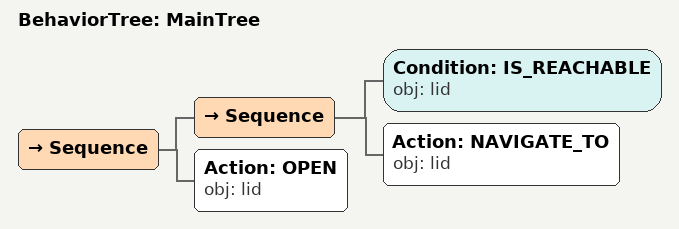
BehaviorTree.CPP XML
<root main_tree_to_execute="MainTree">
  <BehaviorTree ID="MainTree">
    <Sequence>
      <Sequence>
        <!-- Check lid is reachable before NAVIGATE_TO -->
        <Condition ID="IS_REACHABLE" obj="lid" />
        <!-- Navigate to lid -->
        <Action ID="NAVIGATE_TO" obj="lid" />
      </Sequence>
      <!-- Open lid -->
      <Action ID="OPEN" obj="lid" />
    </Sequence>
  </BehaviorTree>
</root>
